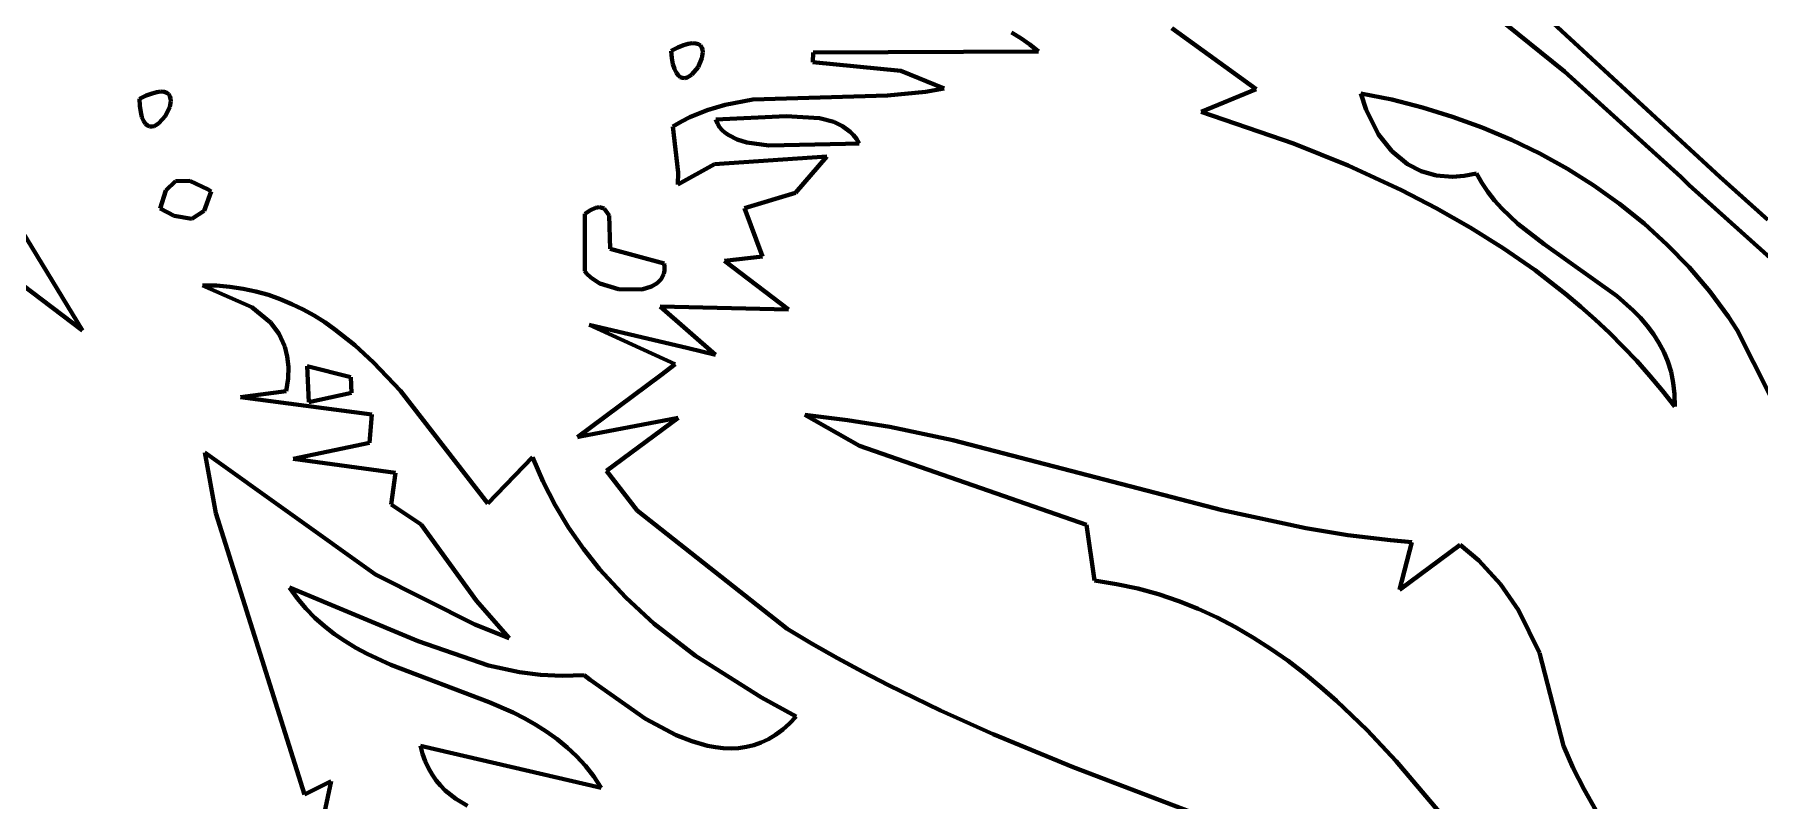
# Model space of a CAD drawing. Header units: millimetres. Extents: x 0 to 9.3, y 0 to 12.
# Drawn here: x 3.944 to 4.969, y 5.608 to 6.063 of the extents above; entities that cross this region are included whole.
import ezdxf

# ---------------------------------------------------------------- set-up
doc = ezdxf.new("R2010")
doc.units = ezdxf.units.MM
doc.layers.add('color#000000ff', color=7, linetype='CONTINUOUS', lineweight=100)
doc.layers.add('color#ffffffff', color=7, linetype='CONTINUOUS', lineweight=100)

msp = doc.modelspace()

# ---------------------------------------------------------------- linework, layer by layer
at = {"layer": 'color#000000ff'}
for p, q in [((4.9453, 5.9789), (4.8037, 6.1093)), ((4.811, 6.075), (4.8528, 6.0414)), ((4.5243, 6.0645), (4.5298, 6.0612)), ((4.5298, 6.0612), (4.535, 6.0574)), ((4.6696, 6.0309), (4.6194, 6.0672)), ((4.3258, 6.0557), (4.3219, 6.0537)), ((4.3219, 6.0537), (4.3223, 6.0494)), ((4.3223, 6.0494), (4.323, 6.0458)), ((4.3292, 6.057), (4.3258, 6.0557)), ((4.3321, 6.0579), (4.3292, 6.057)), ((4.3345, 6.0582), (4.3321, 6.0579)), ((4.3365, 6.0581), (4.3345, 6.0582)), ((4.3381, 6.0577), (4.3365, 6.0581)), ((4.3379, 6.044), (4.3402, 6.0494)), ((4.3393, 6.0568), (4.3381, 6.0577)), ((4.3401, 6.0557), (4.3393, 6.0568)), ((4.3405, 6.0544), (4.3401, 6.0557)), ((4.3402, 6.0494), (4.3407, 6.0528)), ((4.3407, 6.0528), (4.3405, 6.0544)), ((4.4063, 6.0527), (4.4061, 6.047)), ((4.5402, 6.0533), (4.4063, 6.0527)), ((4.535, 6.0574), (4.5402, 6.0533)), ((4.323, 6.0458), (4.3239, 6.0429)), ((4.3239, 6.0429), (4.3249, 6.0407)), ((4.3249, 6.0407), (4.3261, 6.0392)), ((4.3261, 6.0392), (4.3273, 6.0381)), ((4.3329, 6.0386), (4.3343, 6.0396)), ((4.3343, 6.0396), (4.3379, 6.044)), ((4.4061, 6.047), (4.4585, 6.0418)), ((4.4585, 6.0418), (4.4841, 6.0313)), ((4.8528, 6.0414), (4.922, 5.9788)), ((4.0163, 6.0292), (4.0134, 6.0284)), ((4.0187, 6.0295), (4.0163, 6.0292)), ((4.0206, 6.0293), (4.0187, 6.0295)), ((4.0221, 6.0288), (4.0206, 6.0293)), ((4.0233, 6.0279), (4.0221, 6.0288)), ((4.3273, 6.0381), (4.3287, 6.0376)), ((4.3287, 6.0376), (4.3301, 6.0375)), ((4.3301, 6.0375), (4.3315, 6.0379)), ((4.3315, 6.0379), (4.3329, 6.0386)), ((4.473, 6.0293), (4.4505, 6.0272)), ((4.4841, 6.0313), (4.473, 6.0293)), ((4.6369, 6.0174), (4.6696, 6.0309)), ((4.0099, 6.0271), (4.006, 6.0252)), ((4.006, 6.0252), (4.0062, 6.0209)), ((4.0062, 6.0209), (4.0067, 6.0172)), ((4.0134, 6.0284), (4.0099, 6.0271)), ((4.0213, 6.015), (4.0239, 6.0204)), ((4.024, 6.0268), (4.0233, 6.0279)), ((4.0239, 6.0204), (4.0245, 6.0238)), ((4.0244, 6.0254), (4.024, 6.0268)), ((4.0245, 6.0238), (4.0244, 6.0254)), ((4.3434, 6.0184), (4.3331, 6.0142)), ((4.3541, 6.0216), (4.3434, 6.0184)), ((4.3705, 6.0247), (4.3541, 6.0216)), ((4.4505, 6.0272), (4.3705, 6.0247)), ((4.7503, 6.0247), (4.7319, 6.0284)), ((4.7319, 6.0284), (4.735, 6.0186)), ((4.735, 6.0186), (4.7423, 6.0039)), ((4.7684, 6.02), (4.7503, 6.0247)), ((4.7864, 6.0145), (4.7684, 6.02)), ((4.0067, 6.0172), (4.0074, 6.0143)), ((4.0074, 6.0143), (4.0083, 6.0121)), ((4.0083, 6.0121), (4.0094, 6.0104)), ((4.0094, 6.0104), (4.0106, 6.0094)), ((4.0106, 6.0094), (4.0119, 6.0088)), ((4.0119, 6.0088), (4.0133, 6.0087)), ((4.0133, 6.0087), (4.0147, 6.009)), ((4.0147, 6.009), (4.0161, 6.0097)), ((4.0161, 6.0097), (4.0175, 6.0107)), ((4.0175, 6.0107), (4.0213, 6.015)), ((4.328, 6.0116), (4.323, 6.0087)), ((4.323, 6.0087), (4.3261, 5.9815)), ((4.3331, 6.0142), (4.328, 6.0116)), ((4.3485, 6.0128), (4.3903, 6.0148)), ((4.3494, 6.0105), (4.3485, 6.0128)), ((4.3507, 6.0084), (4.3494, 6.0105)), ((4.3523, 6.0066), (4.3507, 6.0084)), ((4.3903, 6.0148), (4.41, 6.0137)), ((4.41, 6.0137), (4.4187, 6.0114)), ((4.4187, 6.0114), (4.4238, 6.0089)), ((4.4238, 6.0089), (4.4283, 6.0056)), ((4.6919, 5.9987), (4.6369, 6.0174)), ((4.804, 6.0081), (4.7864, 6.0145)), ((4.8213, 6.0008), (4.804, 6.0081)), ((4.3541, 6.0049), (4.3523, 6.0066)), ((4.3562, 6.0035), (4.3541, 6.0049)), ((4.3611, 6.0011), (4.3562, 6.0035)), ((4.3668, 5.9993), (4.3611, 6.0011)), ((4.3799, 5.9974), (4.3668, 5.9993)), ((4.4255, 5.9985), (4.3799, 5.9974)), ((4.4336, 5.9987), (4.4255, 5.9985)), ((4.4283, 6.0056), (4.4303, 6.0036)), ((4.4303, 6.0036), (4.4321, 6.0013)), ((4.4321, 6.0013), (4.4336, 5.9987)), ((4.7243, 5.9856), (4.6919, 5.9987)), ((4.7423, 6.0039), (4.7502, 5.994)), ((4.8382, 5.9926), (4.8213, 6.0008)), ((4.3477, 5.9863), (4.4145, 5.991)), ((4.4145, 5.991), (4.3959, 5.9693)), ((4.7502, 5.994), (4.7596, 5.9864)), ((4.8546, 5.9835), (4.8382, 5.9926)), ((4.3259, 5.9742), (4.3477, 5.9863)), ((4.3261, 5.9815), (4.3259, 5.9742)), ((4.756, 5.971), (4.7243, 5.9856)), ((4.7596, 5.9864), (4.7677, 5.9822)), ((4.7677, 5.9822), (4.7766, 5.9797)), ((4.7766, 5.9797), (4.7863, 5.9789)), ((4.7863, 5.9789), (4.7932, 5.9794)), ((4.7932, 5.9794), (4.8005, 5.9808)), ((4.8005, 5.9808), (4.8037, 5.9752)), ((4.8704, 5.9736), (4.8546, 5.9835)), ((4.922, 5.9788), (4.927, 5.9739)), ((4.9738, 5.9532), (4.9453, 5.9789)), ((4.0216, 5.9708), (4.0183, 5.96)), ((4.0274, 5.9763), (4.0216, 5.9708)), ((4.0358, 5.9765), (4.0274, 5.9763)), ((4.0468, 5.9714), (4.0358, 5.9765)), ((4.0444, 5.9587), (4.0485, 5.9702)), ((4.0485, 5.9702), (4.0468, 5.9714)), ((4.3959, 5.9693), (4.3656, 5.9603)), ((4.7767, 5.9603), (4.756, 5.971)), ((4.8037, 5.9752), (4.8073, 5.9699)), ((4.8073, 5.9699), (4.8113, 5.9648)), ((4.8856, 5.9628), (4.8704, 5.9736)), ((4.927, 5.9739), (5.0017, 5.9067)), ((4.0183, 5.96), (4.0266, 5.9556)), ((4.0371, 5.9539), (4.0444, 5.9587)), ((4.274, 5.9591), (4.2706, 5.9568)), ((4.2706, 5.9568), (4.2706, 5.9229)), ((4.2769, 5.9604), (4.274, 5.9591)), ((4.2793, 5.9608), (4.2769, 5.9604)), ((4.2821, 5.96), (4.2793, 5.9608)), ((4.285, 5.9558), (4.2821, 5.96)), ((4.3656, 5.9603), (4.3762, 5.9315)), ((4.7968, 5.9488), (4.7767, 5.9603)), ((4.8113, 5.9648), (4.8157, 5.96)), ((4.8157, 5.96), (4.8203, 5.9554)), ((4.9002, 5.9511), (4.8856, 5.9628)), ((3.972, 5.8876), (3.933, 5.9517)), ((4.0266, 5.9556), (4.0371, 5.9539)), ((4.2856, 5.936), (4.285, 5.9558)), ((4.8164, 5.9365), (4.7968, 5.9488)), ((4.8203, 5.9554), (4.8251, 5.951)), ((4.8251, 5.951), (4.8408, 5.9388)), ((4.914, 5.9385), (4.9002, 5.9511)), ((4.8354, 5.9233), (4.8164, 5.9365)), ((4.8408, 5.9388), (4.8841, 5.9079)), ((4.927, 5.9251), (4.914, 5.9385)), ((3.9155, 5.9303), (3.972, 5.8876)), ((4.3178, 5.9274), (4.2856, 5.936)), ((4.318, 5.9252), (4.3178, 5.9274)), ((4.3762, 5.9315), (4.3537, 5.929)), ((4.3537, 5.929), (4.3916, 5.9)), ((4.2706, 5.9229), (4.2716, 5.9215)), ((4.2716, 5.9215), (4.2743, 5.9188)), ((4.2743, 5.9188), (4.2796, 5.9155)), ((4.3136, 5.9156), (4.316, 5.9181)), ((4.316, 5.9181), (4.3176, 5.9213)), ((4.3176, 5.9213), (4.3179, 5.9232)), ((4.3179, 5.9232), (4.318, 5.9252)), ((4.8536, 5.9092), (4.8354, 5.9233)), ((4.9392, 5.9108), (4.927, 5.9251)), ((4.0434, 5.9143), (4.0726, 5.9015)), ((4.0517, 5.9142), (4.0434, 5.9143)), ((4.0597, 5.9135), (4.0517, 5.9142)), ((4.0675, 5.9123), (4.0597, 5.9135)), ((4.0751, 5.9107), (4.0675, 5.9123)), ((4.0825, 5.9087), (4.0751, 5.9107)), ((4.0896, 5.9062), (4.0825, 5.9087)), ((4.0965, 5.9033), (4.0896, 5.9062)), ((4.2796, 5.9155), (4.2906, 5.9121)), ((4.2906, 5.9121), (4.3044, 5.9119)), ((4.3044, 5.9119), (4.3103, 5.9137)), ((4.3103, 5.9137), (4.3136, 5.9156)), ((4.8625, 5.9017), (4.8536, 5.9092)), ((4.8841, 5.9079), (4.8936, 5.8995)), ((4.9449, 5.9033), (4.9392, 5.9108)), ((4.0726, 5.9015), (4.0837, 5.8924)), ((4.1032, 5.9), (4.0965, 5.9033)), ((4.1097, 5.8964), (4.1032, 5.9)), ((4.116, 5.8925), (4.1097, 5.8964)), ((4.3916, 5.9), (4.3154, 5.9018)), ((4.3154, 5.9018), (4.3483, 5.8732)), ((4.8712, 5.8941), (4.8625, 5.9017)), ((4.8936, 5.8995), (4.898, 5.895)), ((4.9504, 5.8957), (4.9449, 5.9033)), ((4.9556, 5.8878), (4.9504, 5.8957)), ((4.0837, 5.8924), (4.0887, 5.8857)), ((4.0887, 5.8857), (4.0923, 5.878)), ((4.1221, 5.8882), (4.116, 5.8925)), ((4.1339, 5.8789), (4.1221, 5.8882)), ((4.332, 5.877), (4.2732, 5.8909)), ((4.2732, 5.8909), (4.3243, 5.8676)), ((4.8796, 5.8861), (4.8712, 5.8941)), ((4.8878, 5.8779), (4.8796, 5.8861)), ((4.898, 5.895), (4.9021, 5.8903)), ((4.9021, 5.8903), (4.9057, 5.8854)), ((4.9057, 5.8854), (4.909, 5.8803)), ((5.021, 5.7578), (4.9556, 5.8878)), ((4.0923, 5.878), (4.0937, 5.8722)), ((4.1451, 5.8686), (4.1339, 5.8789)), ((4.3483, 5.8732), (4.332, 5.877)), ((4.8959, 5.8695), (4.8878, 5.8779)), ((4.909, 5.8803), (4.9119, 5.8748)), ((4.9119, 5.8748), (4.9143, 5.8691)), ((4.0937, 5.8722), (4.0944, 5.8659)), ((4.0944, 5.8659), (4.0942, 5.859)), ((4.1066, 5.845), (4.1056, 5.8663)), ((4.1056, 5.8663), (4.1316, 5.8599)), ((4.161, 5.8518), (4.1451, 5.8686)), ((4.3243, 5.8676), (4.3157, 5.8611)), ((4.9036, 5.8607), (4.8959, 5.8695)), ((4.9143, 5.8691), (4.9162, 5.863)), ((4.0942, 5.859), (4.0931, 5.8515)), ((4.1316, 5.8599), (4.132, 5.8505)), ((4.3157, 5.8611), (4.2663, 5.8243)), ((4.9112, 5.8517), (4.9036, 5.8607)), ((4.9162, 5.863), (4.9175, 5.8565)), ((4.9175, 5.8565), (4.9183, 5.8497)), ((4.0931, 5.8515), (4.0659, 5.848)), ((4.0659, 5.848), (4.1441, 5.8376)), ((4.132, 5.8505), (4.1066, 5.845)), ((4.213, 5.7849), (4.161, 5.8518)), ((4.9185, 5.8424), (4.9112, 5.8517)), ((4.9183, 5.8497), (4.9185, 5.8424)), ((4.1441, 5.8376), (4.1427, 5.8209)), ((4.2679, 5.8246), (4.326, 5.8357)), ((4.326, 5.8357), (4.2835, 5.8042)), ((4.4339, 5.819), (4.4014, 5.8374)), ((4.4014, 5.8374), (4.4268, 5.8344)), ((4.4268, 5.8344), (4.4519, 5.8303)), ((4.2663, 5.8243), (4.2679, 5.8246)), ((4.4519, 5.8303), (4.4893, 5.8225)), ((4.1462, 5.7427), (4.0448, 5.8152)), ((4.0448, 5.8152), (4.0513, 5.779)), ((4.1427, 5.8209), (4.0973, 5.8114)), ((4.5687, 5.7722), (4.4339, 5.819)), ((4.4893, 5.8225), (4.6494, 5.7808)), ((4.0973, 5.8114), (4.1581, 5.803)), ((4.2396, 5.8123), (4.213, 5.7849)), ((4.2458, 5.7977), (4.2396, 5.8123)), ((4.2835, 5.8042), (4.3017, 5.7807)), ((4.1581, 5.803), (4.1556, 5.7843)), ((4.253, 5.7838), (4.2458, 5.7977)), ((4.1556, 5.7843), (4.1734, 5.7723)), ((4.261, 5.7705), (4.253, 5.7838)), ((4.0513, 5.779), (4.1039, 5.6119)), ((4.1734, 5.7723), (4.2062, 5.7271)), ((4.3017, 5.7807), (4.3909, 5.7103)), ((4.6494, 5.7808), (4.6991, 5.7701)), ((4.2698, 5.7579), (4.261, 5.7705)), ((4.5735, 5.7391), (4.5687, 5.7722)), ((4.6991, 5.7701), (4.7242, 5.766)), ((4.7242, 5.766), (4.7495, 5.763)), ((4.7495, 5.763), (4.7622, 5.7619)), ((4.2793, 5.7459), (4.2698, 5.7579)), ((4.7622, 5.7619), (4.7548, 5.7335)), ((4.7548, 5.7335), (4.7908, 5.7602)), ((4.7908, 5.7602), (4.802, 5.7509)), ((4.2052, 5.713), (4.1462, 5.7427)), ((4.2949, 5.729), (4.2793, 5.7459)), ((4.802, 5.7509), (4.8149, 5.737)), ((4.0998, 5.7284), (4.0951, 5.735)), ((4.0951, 5.735), (4.1715, 5.703)), ((4.5866, 5.737), (4.5735, 5.7391)), ((4.5993, 5.7343), (4.5866, 5.737)), ((4.6116, 5.7309), (4.5993, 5.7343)), ((4.8149, 5.737), (4.8256, 5.7215)), ((4.1048, 5.7224), (4.0998, 5.7284)), ((4.1102, 5.7169), (4.1048, 5.7224)), ((4.2062, 5.7271), (4.2257, 5.7049)), ((4.3119, 5.7134), (4.2949, 5.729)), ((4.6236, 5.7269), (4.6116, 5.7309)), ((4.6352, 5.7222), (4.6236, 5.7269)), ((4.6465, 5.7171), (4.6352, 5.7222)), ((4.8256, 5.7215), (4.838, 5.6961)), ((4.1159, 5.7119), (4.1102, 5.7169)), ((4.1219, 5.7072), (4.1159, 5.7119)), ((4.2257, 5.7049), (4.2052, 5.713)), ((4.3363, 5.6944), (4.3119, 5.7134)), ((4.6574, 5.7113), (4.6465, 5.7171)), ((4.6681, 5.7051), (4.6574, 5.7113)), ((4.1281, 5.703), (4.1219, 5.7072)), ((4.1346, 5.6991), (4.1281, 5.703)), ((4.1715, 5.703), (4.2133, 5.6887)), ((4.3909, 5.7103), (4.4057, 5.7015)), ((4.4057, 5.7015), (4.4207, 5.6929)), ((4.6785, 5.6984), (4.6681, 5.7051)), ((4.1413, 5.6955), (4.1346, 5.6991)), ((4.1553, 5.689), (4.1413, 5.6955)), ((4.3757, 5.6695), (4.3363, 5.6944)), ((4.4207, 5.6929), (4.4358, 5.6848)), ((4.6886, 5.6913), (4.6785, 5.6984)), ((4.6984, 5.6838), (4.6886, 5.6913)), ((4.838, 5.6961), (4.8523, 5.6408)), ((4.2138, 5.6668), (4.1553, 5.689)), ((4.2133, 5.6887), (4.2318, 5.6847)), ((4.2318, 5.6847), (4.2443, 5.6831)), ((4.2443, 5.6831), (4.2571, 5.6825)), ((4.2571, 5.6825), (4.2702, 5.6829)), ((4.2702, 5.6829), (4.2738, 5.6801)), ((4.2738, 5.6801), (4.3067, 5.6569)), ((4.4358, 5.6848), (4.4511, 5.6769)), ((4.708, 5.6758), (4.6984, 5.6838)), ((4.4511, 5.6769), (4.482, 5.6619)), ((4.7174, 5.6676), (4.708, 5.6758)), ((4.228, 5.6606), (4.2138, 5.6668)), ((4.2349, 5.6571), (4.228, 5.6606)), ((4.3962, 5.6584), (4.3757, 5.6695)), ((4.482, 5.6619), (4.5133, 5.6479)), ((4.7265, 5.659), (4.7174, 5.6676)), ((4.2415, 5.6534), (4.2349, 5.6571)), ((4.248, 5.6493), (4.2415, 5.6534)), ((4.2542, 5.6449), (4.248, 5.6493)), ((4.3067, 5.6569), (4.3249, 5.6472)), ((4.384, 5.6475), (4.3882, 5.6505)), ((4.3882, 5.6505), (4.3922, 5.6542)), ((4.3922, 5.6542), (4.3962, 5.6584)), ((4.7355, 5.6501), (4.7265, 5.659)), ((4.7528, 5.6317), (4.7355, 5.6501)), ((4.1742, 5.6362), (4.1729, 5.6409)), ((4.1729, 5.6409), (4.2804, 5.6159)), ((4.2601, 5.64), (4.2542, 5.6449)), ((4.2657, 5.6348), (4.2601, 5.64)), ((4.3249, 5.6472), (4.3342, 5.6436)), ((4.3342, 5.6436), (4.3435, 5.6409)), ((4.3435, 5.6409), (4.3482, 5.6401)), ((4.3482, 5.6401), (4.3528, 5.6396)), ((4.3528, 5.6396), (4.3575, 5.6394)), ((4.3575, 5.6394), (4.362, 5.6396)), ((4.362, 5.6396), (4.3666, 5.6403)), ((4.3666, 5.6403), (4.371, 5.6413)), ((4.371, 5.6413), (4.3754, 5.6429)), ((4.3754, 5.6429), (4.3798, 5.6449)), ((4.3798, 5.6449), (4.384, 5.6475)), ((4.5133, 5.6479), (4.5609, 5.6282)), ((4.8523, 5.6408), (4.8581, 5.6276)), ((4.1758, 5.6317), (4.1742, 5.6362)), ((4.1777, 5.6276), (4.1758, 5.6317)), ((4.271, 5.629), (4.2657, 5.6348)), ((4.2759, 5.6227), (4.271, 5.629)), ((4.7859, 5.5928), (4.7528, 5.6317)), ((4.1039, 5.6119), (4.1198, 5.6199)), ((4.1198, 5.6199), (4.1158, 5.6013)), ((4.1798, 5.6239), (4.1777, 5.6276)), ((4.1822, 5.6204), (4.1798, 5.6239)), ((4.1848, 5.6173), (4.1822, 5.6204)), ((4.2804, 5.6159), (4.2759, 5.6227)), ((4.5609, 5.6282), (4.7699, 5.5488)), ((4.8581, 5.6276), (4.8646, 5.615)), ((4.1876, 5.6144), (4.1848, 5.6173)), ((4.1939, 5.6094), (4.1876, 5.6144)), ((4.2008, 5.6053), (4.1939, 5.6094)), ((4.8646, 5.615), (4.8716, 5.6027))]:
    msp.add_line(p, q, dxfattribs=at)
at = {"layer": 'color#ffffffff'}
for p, q in [((4.8037, 6.1093), (4.9453, 5.9789)), ((4.8528, 6.0414), (4.811, 6.075)), ((4.5298, 6.0612), (4.5243, 6.0645)), ((4.535, 6.0574), (4.5298, 6.0612)), ((4.6194, 6.0672), (4.6696, 6.0309)), ((4.3219, 6.0537), (4.3258, 6.0557)), ((4.3223, 6.0494), (4.3219, 6.0537)), ((4.323, 6.0458), (4.3223, 6.0494)), ((4.3258, 6.0557), (4.3292, 6.057)), ((4.3292, 6.057), (4.3321, 6.0579)), ((4.3321, 6.0579), (4.3345, 6.0582)), ((4.3345, 6.0582), (4.3365, 6.0581)), ((4.3365, 6.0581), (4.3381, 6.0577)), ((4.3402, 6.0494), (4.3379, 6.044)), ((4.3381, 6.0577), (4.3393, 6.0568)), ((4.3393, 6.0568), (4.3401, 6.0557)), ((4.3401, 6.0557), (4.3405, 6.0544)), ((4.3407, 6.0528), (4.3402, 6.0494)), ((4.3405, 6.0544), (4.3407, 6.0528)), ((4.4061, 6.047), (4.4063, 6.0527)), ((4.4063, 6.0527), (4.5402, 6.0533)), ((4.5402, 6.0533), (4.535, 6.0574)), ((4.3239, 6.0429), (4.323, 6.0458)), ((4.3249, 6.0407), (4.3239, 6.0429)), ((4.3261, 6.0392), (4.3249, 6.0407)), ((4.3273, 6.0381), (4.3261, 6.0392)), ((4.3343, 6.0396), (4.3329, 6.0386)), ((4.3379, 6.044), (4.3343, 6.0396)), ((4.4585, 6.0418), (4.4061, 6.047)), ((4.4841, 6.0313), (4.4585, 6.0418)), ((4.922, 5.9788), (4.8528, 6.0414)), ((4.0134, 6.0284), (4.0163, 6.0292)), ((4.0163, 6.0292), (4.0187, 6.0295)), ((4.0187, 6.0295), (4.0206, 6.0293)), ((4.0206, 6.0293), (4.0221, 6.0288)), ((4.0221, 6.0288), (4.0233, 6.0279)), ((4.3287, 6.0376), (4.3273, 6.0381)), ((4.3301, 6.0375), (4.3287, 6.0376)), ((4.3315, 6.0379), (4.3301, 6.0375)), ((4.3329, 6.0386), (4.3315, 6.0379)), ((4.4505, 6.0272), (4.473, 6.0293)), ((4.473, 6.0293), (4.4841, 6.0313)), ((4.6696, 6.0309), (4.6369, 6.0174)), ((4.006, 6.0252), (4.0099, 6.0271)), ((4.0062, 6.0209), (4.006, 6.0252)), ((4.0067, 6.0172), (4.0062, 6.0209)), ((4.0099, 6.0271), (4.0134, 6.0284)), ((4.0239, 6.0204), (4.0213, 6.015)), ((4.0233, 6.0279), (4.024, 6.0268)), ((4.0245, 6.0238), (4.0239, 6.0204)), ((4.024, 6.0268), (4.0244, 6.0254)), ((4.0244, 6.0254), (4.0245, 6.0238)), ((4.3331, 6.0142), (4.3434, 6.0184)), ((4.3434, 6.0184), (4.3541, 6.0216)), ((4.3541, 6.0216), (4.3705, 6.0247)), ((4.3705, 6.0247), (4.4505, 6.0272)), ((4.735, 6.0186), (4.7319, 6.0284)), ((4.7319, 6.0284), (4.7503, 6.0247)), ((4.7423, 6.0039), (4.735, 6.0186)), ((4.7503, 6.0247), (4.7684, 6.02)), ((4.7684, 6.02), (4.7864, 6.0145)), ((4.0074, 6.0143), (4.0067, 6.0172)), ((4.0083, 6.0121), (4.0074, 6.0143)), ((4.0094, 6.0104), (4.0083, 6.0121)), ((4.0106, 6.0094), (4.0094, 6.0104)), ((4.0119, 6.0088), (4.0106, 6.0094)), ((4.0133, 6.0087), (4.0119, 6.0088)), ((4.0147, 6.009), (4.0133, 6.0087)), ((4.0161, 6.0097), (4.0147, 6.009)), ((4.0175, 6.0107), (4.0161, 6.0097)), ((4.0213, 6.015), (4.0175, 6.0107)), ((4.323, 6.0087), (4.328, 6.0116)), ((4.3261, 5.9815), (4.323, 6.0087)), ((4.328, 6.0116), (4.3331, 6.0142)), ((4.3903, 6.0148), (4.3485, 6.0128)), ((4.3485, 6.0128), (4.3494, 6.0105)), ((4.3494, 6.0105), (4.3507, 6.0084)), ((4.3507, 6.0084), (4.3523, 6.0066)), ((4.41, 6.0137), (4.3903, 6.0148)), ((4.4187, 6.0114), (4.41, 6.0137)), ((4.4238, 6.0089), (4.4187, 6.0114)), ((4.4283, 6.0056), (4.4238, 6.0089)), ((4.6369, 6.0174), (4.6919, 5.9987)), ((4.7864, 6.0145), (4.804, 6.0081)), ((4.804, 6.0081), (4.8213, 6.0008)), ((4.3523, 6.0066), (4.3541, 6.0049)), ((4.3541, 6.0049), (4.3562, 6.0035)), ((4.3562, 6.0035), (4.3611, 6.0011)), ((4.3611, 6.0011), (4.3668, 5.9993)), ((4.3668, 5.9993), (4.3799, 5.9974)), ((4.3799, 5.9974), (4.4255, 5.9985)), ((4.4255, 5.9985), (4.4336, 5.9987)), ((4.4303, 6.0036), (4.4283, 6.0056)), ((4.4321, 6.0013), (4.4303, 6.0036)), ((4.4336, 5.9987), (4.4321, 6.0013)), ((4.6919, 5.9987), (4.7243, 5.9856)), ((4.7502, 5.994), (4.7423, 6.0039)), ((4.8213, 6.0008), (4.8382, 5.9926)), ((4.4145, 5.991), (4.3477, 5.9863)), ((4.3959, 5.9693), (4.4145, 5.991)), ((4.7596, 5.9864), (4.7502, 5.994)), ((4.8382, 5.9926), (4.8546, 5.9835)), ((4.3477, 5.9863), (4.3259, 5.9742)), ((4.3259, 5.9742), (4.3261, 5.9815)), ((4.7243, 5.9856), (4.756, 5.971)), ((4.7677, 5.9822), (4.7596, 5.9864)), ((4.7766, 5.9797), (4.7677, 5.9822)), ((4.7863, 5.9789), (4.7766, 5.9797)), ((4.7932, 5.9794), (4.7863, 5.9789)), ((4.8005, 5.9808), (4.7932, 5.9794)), ((4.8037, 5.9752), (4.8005, 5.9808)), ((4.8546, 5.9835), (4.8704, 5.9736)), ((4.927, 5.9739), (4.922, 5.9788)), ((4.9453, 5.9789), (4.9738, 5.9532)), ((4.0183, 5.96), (4.0216, 5.9708)), ((4.0216, 5.9708), (4.0274, 5.9763)), ((4.0274, 5.9763), (4.0358, 5.9765)), ((4.0358, 5.9765), (4.0468, 5.9714)), ((4.0485, 5.9702), (4.0444, 5.9587)), ((4.0468, 5.9714), (4.0485, 5.9702)), ((4.3656, 5.9603), (4.3959, 5.9693)), ((4.756, 5.971), (4.7767, 5.9603)), ((4.8073, 5.9699), (4.8037, 5.9752)), ((4.8113, 5.9648), (4.8073, 5.9699)), ((4.8704, 5.9736), (4.8856, 5.9628)), ((5.0017, 5.9067), (4.927, 5.9739)), ((4.0266, 5.9556), (4.0183, 5.96)), ((4.0444, 5.9587), (4.0371, 5.9539)), ((4.2706, 5.9568), (4.274, 5.9591)), ((4.2706, 5.9229), (4.2706, 5.9568)), ((4.274, 5.9591), (4.2769, 5.9604)), ((4.2769, 5.9604), (4.2793, 5.9608)), ((4.2793, 5.9608), (4.2821, 5.96)), ((4.2821, 5.96), (4.285, 5.9558)), ((4.3762, 5.9315), (4.3656, 5.9603)), ((4.7767, 5.9603), (4.7968, 5.9488)), ((4.8157, 5.96), (4.8113, 5.9648)), ((4.8203, 5.9554), (4.8157, 5.96)), ((4.8856, 5.9628), (4.9002, 5.9511)), ((3.933, 5.9517), (3.972, 5.8876)), ((4.0371, 5.9539), (4.0266, 5.9556)), ((4.285, 5.9558), (4.2856, 5.936)), ((4.7968, 5.9488), (4.8164, 5.9365)), ((4.8251, 5.951), (4.8203, 5.9554)), ((4.8408, 5.9388), (4.8251, 5.951)), ((4.9002, 5.9511), (4.914, 5.9385)), ((4.8164, 5.9365), (4.8354, 5.9233)), ((4.8841, 5.9079), (4.8408, 5.9388)), ((4.914, 5.9385), (4.927, 5.9251)), ((3.972, 5.8876), (3.9155, 5.9303)), ((4.2856, 5.936), (4.3178, 5.9274)), ((4.3178, 5.9274), (4.318, 5.9252)), ((4.3537, 5.929), (4.3762, 5.9315)), ((4.3916, 5.9), (4.3537, 5.929)), ((4.2716, 5.9215), (4.2706, 5.9229)), ((4.2743, 5.9188), (4.2716, 5.9215)), ((4.2796, 5.9155), (4.2743, 5.9188)), ((4.316, 5.9181), (4.3136, 5.9156)), ((4.3176, 5.9213), (4.316, 5.9181)), ((4.3179, 5.9232), (4.3176, 5.9213)), ((4.318, 5.9252), (4.3179, 5.9232)), ((4.8354, 5.9233), (4.8536, 5.9092)), ((4.927, 5.9251), (4.9392, 5.9108)), ((4.0434, 5.9143), (4.0517, 5.9142)), ((4.0726, 5.9015), (4.0434, 5.9143)), ((4.0517, 5.9142), (4.0597, 5.9135)), ((4.0597, 5.9135), (4.0675, 5.9123)), ((4.0675, 5.9123), (4.0751, 5.9107)), ((4.0751, 5.9107), (4.0825, 5.9087)), ((4.0825, 5.9087), (4.0896, 5.9062)), ((4.0896, 5.9062), (4.0965, 5.9033)), ((4.2906, 5.9121), (4.2796, 5.9155)), ((4.3044, 5.9119), (4.2906, 5.9121)), ((4.3103, 5.9137), (4.3044, 5.9119)), ((4.3136, 5.9156), (4.3103, 5.9137)), ((4.8536, 5.9092), (4.8625, 5.9017)), ((4.8936, 5.8995), (4.8841, 5.9079)), ((4.9392, 5.9108), (4.9449, 5.9033)), ((4.0837, 5.8924), (4.0726, 5.9015)), ((4.0965, 5.9033), (4.1032, 5.9)), ((4.1032, 5.9), (4.1097, 5.8964)), ((4.1097, 5.8964), (4.116, 5.8925)), ((4.3483, 5.8732), (4.3154, 5.9018)), ((4.3154, 5.9018), (4.3916, 5.9)), ((4.8625, 5.9017), (4.8712, 5.8941)), ((4.898, 5.895), (4.8936, 5.8995)), ((4.9449, 5.9033), (4.9504, 5.8957)), ((4.9504, 5.8957), (4.9556, 5.8878)), ((4.0887, 5.8857), (4.0837, 5.8924)), ((4.0923, 5.878), (4.0887, 5.8857)), ((4.116, 5.8925), (4.1221, 5.8882)), ((4.1221, 5.8882), (4.1339, 5.8789)), ((4.3243, 5.8676), (4.2732, 5.8909)), ((4.2732, 5.8909), (4.332, 5.877)), ((4.8712, 5.8941), (4.8796, 5.8861)), ((4.8796, 5.8861), (4.8878, 5.8779)), ((4.9021, 5.8903), (4.898, 5.895)), ((4.9057, 5.8854), (4.9021, 5.8903)), ((4.909, 5.8803), (4.9057, 5.8854)), ((4.9556, 5.8878), (5.021, 5.7578)), ((4.0937, 5.8722), (4.0923, 5.878)), ((4.1339, 5.8789), (4.1451, 5.8686)), ((4.332, 5.877), (4.3483, 5.8732)), ((4.8878, 5.8779), (4.8959, 5.8695)), ((4.9119, 5.8748), (4.909, 5.8803)), ((4.9143, 5.8691), (4.9119, 5.8748)), ((4.0944, 5.8659), (4.0937, 5.8722)), ((4.0942, 5.859), (4.0944, 5.8659)), ((4.1316, 5.8599), (4.1056, 5.8663)), ((4.1056, 5.8663), (4.1066, 5.845)), ((4.1451, 5.8686), (4.161, 5.8518)), ((4.3157, 5.8611), (4.3243, 5.8676)), ((4.8959, 5.8695), (4.9036, 5.8607)), ((4.9162, 5.863), (4.9143, 5.8691)), ((4.0931, 5.8515), (4.0942, 5.859)), ((4.132, 5.8505), (4.1316, 5.8599)), ((4.2663, 5.8243), (4.3157, 5.8611)), ((4.9036, 5.8607), (4.9112, 5.8517)), ((4.9175, 5.8565), (4.9162, 5.863)), ((4.9183, 5.8497), (4.9175, 5.8565)), ((4.0659, 5.848), (4.0931, 5.8515)), ((4.1441, 5.8376), (4.0659, 5.848)), ((4.1066, 5.845), (4.132, 5.8505)), ((4.161, 5.8518), (4.213, 5.7849)), ((4.9112, 5.8517), (4.9185, 5.8424)), ((4.9185, 5.8424), (4.9183, 5.8497)), ((4.1427, 5.8209), (4.1441, 5.8376)), ((4.326, 5.8357), (4.2679, 5.8246)), ((4.2835, 5.8042), (4.326, 5.8357)), ((4.4268, 5.8344), (4.4014, 5.8374)), ((4.4014, 5.8374), (4.4339, 5.819)), ((4.4519, 5.8303), (4.4268, 5.8344)), ((4.2679, 5.8246), (4.2663, 5.8243)), ((4.4893, 5.8225), (4.4519, 5.8303)), ((4.0513, 5.779), (4.0448, 5.8152)), ((4.0448, 5.8152), (4.1462, 5.7427)), ((4.0973, 5.8114), (4.1427, 5.8209)), ((4.4339, 5.819), (4.5687, 5.7722)), ((4.6494, 5.7808), (4.4893, 5.8225)), ((4.1581, 5.803), (4.0973, 5.8114)), ((4.213, 5.7849), (4.2396, 5.8123)), ((4.2396, 5.8123), (4.2458, 5.7977)), ((4.3017, 5.7807), (4.2835, 5.8042)), ((4.1556, 5.7843), (4.1581, 5.803)), ((4.2458, 5.7977), (4.253, 5.7838)), ((4.1734, 5.7723), (4.1556, 5.7843)), ((4.253, 5.7838), (4.261, 5.7705)), ((4.1039, 5.6119), (4.0513, 5.779)), ((4.2062, 5.7271), (4.1734, 5.7723)), ((4.3909, 5.7103), (4.3017, 5.7807)), ((4.6991, 5.7701), (4.6494, 5.7808)), ((4.261, 5.7705), (4.2698, 5.7579)), ((4.5687, 5.7722), (4.5735, 5.7391)), ((4.7242, 5.766), (4.6991, 5.7701)), ((4.7495, 5.763), (4.7242, 5.766)), ((4.7622, 5.7619), (4.7495, 5.763)), ((4.2698, 5.7579), (4.2793, 5.7459)), ((4.7548, 5.7335), (4.7622, 5.7619)), ((4.7908, 5.7602), (4.7548, 5.7335)), ((4.802, 5.7509), (4.7908, 5.7602)), ((4.1462, 5.7427), (4.2052, 5.713)), ((4.2793, 5.7459), (4.2949, 5.729)), ((4.8149, 5.737), (4.802, 5.7509)), ((4.1715, 5.703), (4.0951, 5.735)), ((4.0951, 5.735), (4.0998, 5.7284)), ((4.5735, 5.7391), (4.5866, 5.737)), ((4.5866, 5.737), (4.5993, 5.7343)), ((4.5993, 5.7343), (4.6116, 5.7309)), ((4.8256, 5.7215), (4.8149, 5.737)), ((4.0998, 5.7284), (4.1048, 5.7224)), ((4.1048, 5.7224), (4.1102, 5.7169)), ((4.2257, 5.7049), (4.2062, 5.7271)), ((4.2949, 5.729), (4.3119, 5.7134)), ((4.6116, 5.7309), (4.6236, 5.7269)), ((4.6236, 5.7269), (4.6352, 5.7222)), ((4.6352, 5.7222), (4.6465, 5.7171)), ((4.838, 5.6961), (4.8256, 5.7215)), ((4.1102, 5.7169), (4.1159, 5.7119)), ((4.1159, 5.7119), (4.1219, 5.7072)), ((4.2052, 5.713), (4.2257, 5.7049)), ((4.3119, 5.7134), (4.3363, 5.6944)), ((4.6465, 5.7171), (4.6574, 5.7113)), ((4.6574, 5.7113), (4.6681, 5.7051)), ((4.1219, 5.7072), (4.1281, 5.703)), ((4.1281, 5.703), (4.1346, 5.6991)), ((4.2133, 5.6887), (4.1715, 5.703)), ((4.4057, 5.7015), (4.3909, 5.7103)), ((4.4207, 5.6929), (4.4057, 5.7015)), ((4.6681, 5.7051), (4.6785, 5.6984)), ((4.1346, 5.6991), (4.1413, 5.6955)), ((4.1413, 5.6955), (4.1553, 5.689)), ((4.3363, 5.6944), (4.3757, 5.6695)), ((4.4358, 5.6848), (4.4207, 5.6929)), ((4.6785, 5.6984), (4.6886, 5.6913)), ((4.6886, 5.6913), (4.6984, 5.6838)), ((4.8523, 5.6408), (4.838, 5.6961)), ((4.1553, 5.689), (4.2138, 5.6668)), ((4.2318, 5.6847), (4.2133, 5.6887)), ((4.2443, 5.6831), (4.2318, 5.6847)), ((4.2571, 5.6825), (4.2443, 5.6831)), ((4.2702, 5.6829), (4.2571, 5.6825)), ((4.2738, 5.6801), (4.2702, 5.6829)), ((4.3067, 5.6569), (4.2738, 5.6801)), ((4.4511, 5.6769), (4.4358, 5.6848)), ((4.6984, 5.6838), (4.708, 5.6758)), ((4.482, 5.6619), (4.4511, 5.6769)), ((4.708, 5.6758), (4.7174, 5.6676)), ((4.2138, 5.6668), (4.228, 5.6606)), ((4.228, 5.6606), (4.2349, 5.6571)), ((4.3757, 5.6695), (4.3962, 5.6584)), ((4.5133, 5.6479), (4.482, 5.6619)), ((4.7174, 5.6676), (4.7265, 5.659)), ((4.2349, 5.6571), (4.2415, 5.6534)), ((4.2415, 5.6534), (4.248, 5.6493)), ((4.248, 5.6493), (4.2542, 5.6449)), ((4.3249, 5.6472), (4.3067, 5.6569)), ((4.3882, 5.6505), (4.384, 5.6475)), ((4.3922, 5.6542), (4.3882, 5.6505)), ((4.3962, 5.6584), (4.3922, 5.6542)), ((4.7265, 5.659), (4.7355, 5.6501)), ((4.7355, 5.6501), (4.7528, 5.6317)), ((4.2804, 5.6159), (4.1729, 5.6409)), ((4.1729, 5.6409), (4.1742, 5.6362)), ((4.2542, 5.6449), (4.2601, 5.64)), ((4.2601, 5.64), (4.2657, 5.6348)), ((4.3342, 5.6436), (4.3249, 5.6472)), ((4.3435, 5.6409), (4.3342, 5.6436)), ((4.3482, 5.6401), (4.3435, 5.6409)), ((4.3528, 5.6396), (4.3482, 5.6401)), ((4.3575, 5.6394), (4.3528, 5.6396)), ((4.362, 5.6396), (4.3575, 5.6394)), ((4.3666, 5.6403), (4.362, 5.6396)), ((4.371, 5.6413), (4.3666, 5.6403)), ((4.3754, 5.6429), (4.371, 5.6413)), ((4.3798, 5.6449), (4.3754, 5.6429)), ((4.384, 5.6475), (4.3798, 5.6449)), ((4.5609, 5.6282), (4.5133, 5.6479)), ((4.8581, 5.6276), (4.8523, 5.6408)), ((4.1742, 5.6362), (4.1758, 5.6317)), ((4.1758, 5.6317), (4.1777, 5.6276)), ((4.2657, 5.6348), (4.271, 5.629)), ((4.271, 5.629), (4.2759, 5.6227)), ((4.7528, 5.6317), (4.7859, 5.5928)), ((4.1198, 5.6199), (4.1039, 5.6119)), ((4.1158, 5.6013), (4.1198, 5.6199)), ((4.1777, 5.6276), (4.1798, 5.6239)), ((4.1798, 5.6239), (4.1822, 5.6204)), ((4.1822, 5.6204), (4.1848, 5.6173)), ((4.2759, 5.6227), (4.2804, 5.6159)), ((4.7699, 5.5488), (4.5609, 5.6282)), ((4.8646, 5.615), (4.8581, 5.6276)), ((4.1848, 5.6173), (4.1876, 5.6144)), ((4.1876, 5.6144), (4.1939, 5.6094)), ((4.1939, 5.6094), (4.2008, 5.6053)), ((4.8716, 5.6027), (4.8646, 5.615))]:
    msp.add_line(p, q, dxfattribs=at)

doc.saveas('drawing.dxf')
